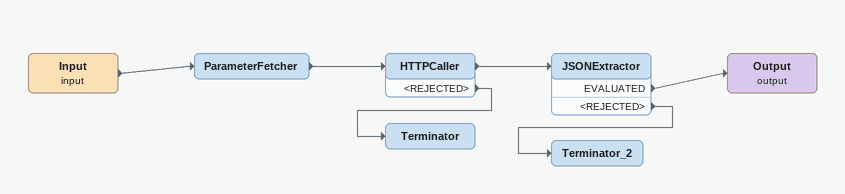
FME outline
Input (input)
    -> ParameterFetcher
ParameterFetcher
    -> HTTPCaller
HTTPCaller
    -> JSONExtractor
    <REJECTED> -> Terminator
JSONExtractor
    EVALUATED -> Output (output)
    <REJECTED> -> Terminator_2
Output (output)
Terminator_2
Terminator
